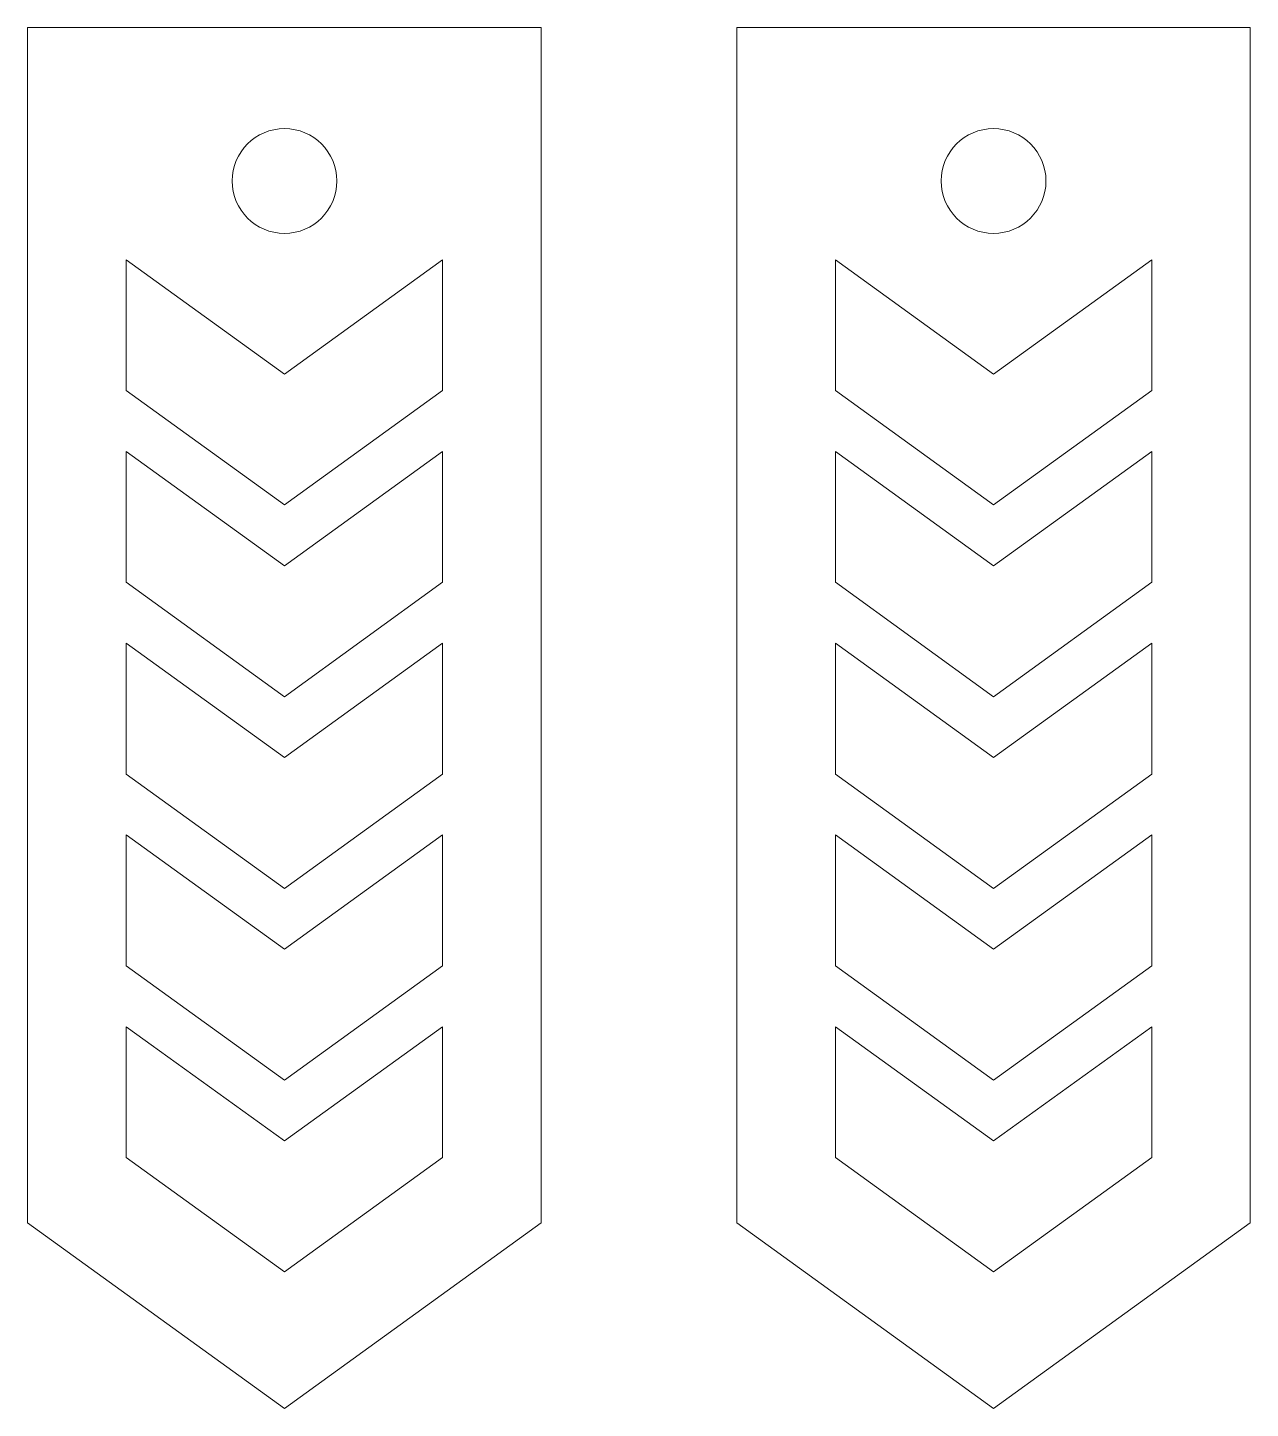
# Model space of a CAD drawing. Header units: inches. Extents: x 94 to 194, y 10 to 122.
import ezdxf

# ---------------------------------------------------------------- set-up
doc = ezdxf.new("R2010")
doc.units = ezdxf.units.IN
doc.header["$MEASUREMENT"] = 0
doc.layers.add('_U+0421_U+043B_U+043E_U+0439 1', color=7, linetype='Continuous')

msp = doc.modelspace()

# ---------------------------------------------------------------- linework, layer by layer
at = {"layer": '_U+0421_U+043B_U+043E_U+0439 1', "color": 1, "lineweight": 9, "true_color": 0xff0000}
for points in [[(136.07, 122.24), (94.4, 122.24), (94.4, 25.28), (115.24, 10.22), (136.07, 25.28), (136.07, 122.24)], [(151.93, 25.28), (172.76, 10.22), (193.59, 25.28), (193.59, 122.24), (151.93, 122.24), (151.93, 25.28)], [(128.07, 92.79), (115.24, 83.52), (102.41, 92.79), (102.41, 103.41), (115.24, 94.14), (128.07, 103.41), (128.07, 92.79)], [(159.93, 103.41), (172.76, 94.14), (185.59, 103.41), (185.59, 92.79), (172.76, 83.52), (159.93, 92.79), (159.93, 103.41), (159.93, 103.41)], [(128.07, 77.24), (115.24, 67.96), (102.41, 77.24), (102.41, 87.86), (115.24, 78.58), (128.07, 87.86), (128.07, 77.24)], [(159.93, 87.86), (172.76, 78.58), (185.59, 87.86), (185.59, 77.24), (172.76, 67.96), (159.93, 77.24), (159.93, 87.86), (159.93, 87.86)], [(128.07, 61.68), (115.24, 52.41), (102.41, 61.68), (102.41, 72.3), (115.24, 63.03), (128.07, 72.3), (128.07, 61.68)], [(159.93, 72.3), (172.76, 63.03), (185.59, 72.3), (185.59, 61.68), (172.76, 52.41), (159.93, 61.68), (159.93, 72.3), (159.93, 72.3)], [(128.07, 46.13), (115.24, 36.85), (102.41, 46.13), (102.41, 56.75), (115.24, 47.47), (128.07, 56.75), (128.07, 46.13)], [(159.93, 56.75), (172.76, 47.47), (185.59, 56.75), (185.59, 46.13), (172.76, 36.85), (159.93, 46.13), (159.93, 56.75), (159.93, 56.75)], [(128.07, 30.57), (115.24, 21.3), (102.41, 30.57), (102.41, 41.19), (115.24, 31.92), (128.07, 41.19), (128.07, 30.57)], [(159.93, 41.19), (172.76, 31.92), (185.59, 41.19), (185.59, 30.57), (172.76, 21.3), (159.93, 30.57), (159.93, 41.19), (159.93, 41.19)]]:
    msp.add_lwpolyline(points, dxfattribs=at)
for points in [[(115.24, 114.05), (117.59, 114.05), (119.49, 112.15), (119.49, 109.8), (119.49, 107.45), (117.59, 105.55), (115.24, 105.55), (112.89, 105.55), (110.99, 107.45), (110.99, 109.8), (110.99, 112.15), (112.89, 114.05), (115.24, 114.05)], [(177.01, 109.8), (177.01, 107.45), (175.11, 105.55), (172.76, 105.55), (170.41, 105.55), (168.51, 107.45), (168.51, 109.8), (168.51, 112.15), (170.41, 114.05), (172.76, 114.05), (175.11, 114.05), (177.01, 112.15), (177.01, 109.8)]]:
    msp.add_open_spline(points, degree=3, knots=[0, 0, 0, 0, 1, 1, 1, 2, 2, 2, 3, 3, 3, 4, 4, 4, 4], dxfattribs=at)

doc.saveas('drawing.dxf')
